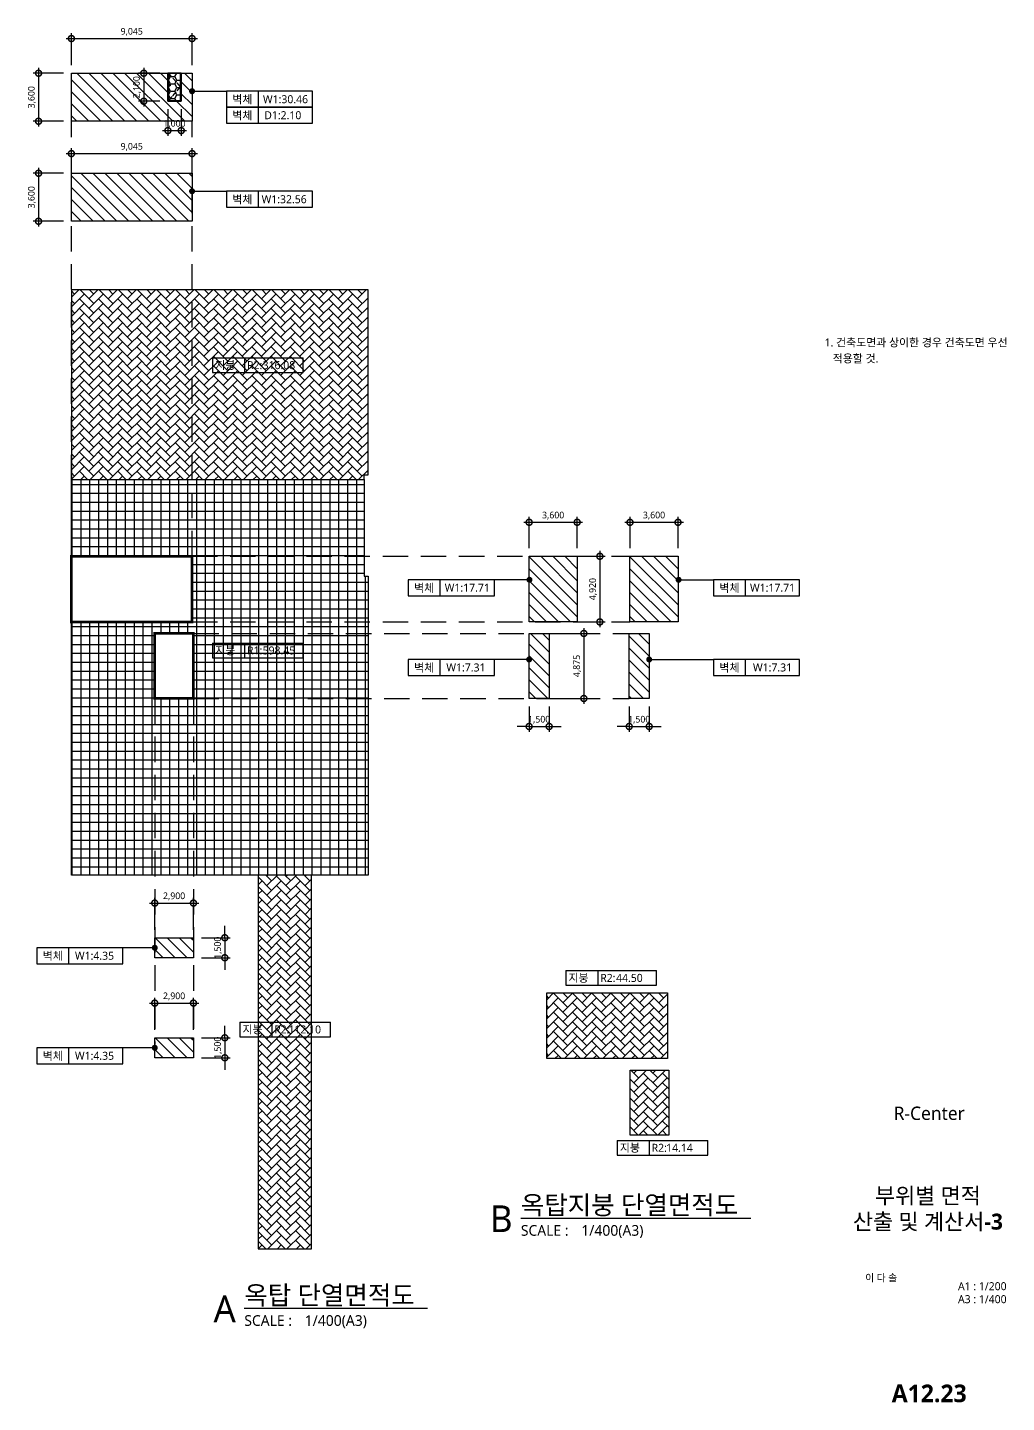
# Model space of a CAD drawing. Header units: millimetres. Extents: x 9300 to 665690, y 4200 to 114736.
# Drawn here: x 424112 to 497490, y 5915 to 109009 of the extents above; entities that cross this region are included whole.
import ezdxf
from ezdxf.enums import TextEntityAlignment as Align

# ---------------------------------------------------------------- set-up
doc = ezdxf.new("R2010")
doc.units = ezdxf.units.MM
doc.header["$LTSCALE"] = 200
for name, pattern in [('HIDDEN2', [4.7625, 3.175, -1.5875]), ('PHANTOM2', [1.25, 0.625, -0.125, 0.125, -0.125, 0.125, -0.125]), ('XR-ELEV$0$XR02-F23-FS-2-E$0$SK_DASHDOT', [12, 10, -1, 0, -1])]:
    doc.linetypes.add(name, pattern=pattern)
doc.layers.get('DEFPOINTS').update_dxf_attribs({"color": 137})
for name, color, linetype in [('DIM-INT', 7, 'Continuous'), ('DOOR', 6, 'Continuous'), ('ELE4', 4, 'Continuous'), ('ETC-보조선', 7, 'Continuous'), ('HAT', 8, 'Continuous'), ('SYM', 6, 'Continuous'), ('SYM-LEAD', 6, 'Continuous'), ('TEXT', 3, 'Continuous'), ('TEXT-NOTE', 6, 'Continuous'), ('XR-SHEET$0$TITLE', 7, 'Continuous'), ('XR-SHEET$1$SHT', 5, 'Continuous'), ('XR-SHEET$1$TEXT', 3, 'Continuous'), ('방화구획(기존 가운건축 계획)', 243, 'Continuous')]:
    doc.layers.add(name, color=color, linetype=linetype)
doc.styles.add('$0$스타일1', font='malgun.ttf')
doc.styles.add('XR-SHEET$0$굴림체(옥산)', font='GulimChe.ttf')
doc.styles.add('맑은고딕B', font='malgunbd.ttf')
doc.styles.add('스타일1', font='malgun.ttf')
doc.styles.add('스타일2', font='malgunbd.ttf')
doc.dimstyles.new('CJA', dxfattribs={"dimscale": 300, "dimtxt": 2.7, "dimasz": 1, "dimexe": 2, "dimexo": 3, "dimgap": 1, "dimtad": 1, "dimdec": 0, "dimzin": 1, "dimdsep": 46, "dimlunit": 6, "dimtxsty": '$0$스타일1', "dimblk": 'CJDOT', "dimcen": 0.09, "dimdle": 1, "dimclrd": 256, "dimclre": 256, "dimclrt": 3, "dimadec": 0, "dimazin": 0, "dimtfac": 1, "dimtdec": 0, "dimtix": 1, "dimtmove": 2, "dimatfit": 3, "dimldrblk": 'CJDOT', "dimfxl": 1, "dimtolj": 1, "dimtzin": 1, "dimarcsym": 0})
doc.dimstyles.new('DIM-QD 1', dxfattribs={"dimtxt": 3, "dimasz": 1.5, "dimexe": 1, "dimexo": 0, "dimgap": 1, "dimtad": 1, "dimdec": 3, "dimdsep": 46, "dimlunit": 6, "dimtxsty": '$0$스타일1', "dimblk1": 'ARCHTICK', "dimblk2": 'ARCHTICK', "dimsah": 1, "dimcen": 0, "dimclrd": 256, "dimclre": 256, "dimclrt": 3, "dimazin": 2, "dimtfac": 1, "dimtdec": 3, "dimtix": 1, "dimtmove": 2, "dimatfit": 3, "dimldrblk": 'ARCHTICK', "dimfxl": 1, "dimtolj": 1, "dimtzin": 0, "dimarcsym": 0})
pattern_1 = [(135, (-31544.64, 7251.75), (-449.0128, -449.0128), [])]
pattern_2 = [(135, (-2130.5, 12056.3), (-449.0128, -449.0128), [])]

# ---------------------------------------------------------------- blocks, each defined once
blk = doc.blocks.new('XR-SHEET$0$TITLE')
at = {"layer": 'XR-SHEET$0$TITLE', "true_color": 0x000000, "style": 'XR-SHEET$0$굴림체(옥산)'}
for tag, height, p in [('동명칭', 6, (776.77, -457.26)), ('SCALE-A1', 3, (797.5, -522)), ('SCALE-A3', 3, (797.5, -527)), ('DATA', 3, (797.5, -540))]:
    blk.add_attdef(tag, text='', height=height, dxfattribs=at).set_placement(p, align=Align.MIDDLE)
for tag, height, p in [('TITLE1', 6, (776.5, -479.4)), ('TITLE4', 6, (776.5, -484.39)), ('TITLE2', 6, (776.5, -489)), ('TITLE5', 6, (776.5, -493.99)), ('TITLE3', 6, (776.5, -498.7)), ('NAME-1', 3, (760.16, -517.5)), ('NAME-2', 3, (760.16, -526.5)), ('A0.00', 7, (776.5, -561))]:
    blk.add_attdef(tag, text='', height=height, dxfattribs=at).set_placement(p, align=Align.MIDDLE_CENTER)
blk = doc.blocks.new('_DotSmall')
at = {"color": 0, "linetype": 'ByBlock', "const_width": 0.5}
blk.add_lwpolyline([(-0.0625, 0, 1), (0.0625, 0, 1)], format="xyb", close=True, dxfattribs=at)
blk = doc.blocks.new('*D63')
at = {"layer": 'DEFPOINTS', "color": 0, "transparency": 16777216}
for p in [(434635, 105580), (432825, 103480), (434635, 103480)]:
    blk.add_point(p, dxfattribs=at)
at = {"layer": 'DIM-INT', "color": 7, "lineweight": -2, "transparency": 16777216}
for p, q in [((434035, 105580), (432425, 105580)), ((432825, 105980), (432825, 103080)), ((434035, 103480), (432425, 103480))]:
    blk.add_line(p, q, dxfattribs=at)
at = {"layer": 'DIM-INT', "color": 7, "lineweight": -2, "transparency": 16777216, "xscale": 900, "yscale": 900, "zscale": 900}
for p, rotation in [((432825, 105580), 90), ((432825, 103480), 270)]:
    blk.add_blockref('_DotSmall', p, dxfattribs=dict(at, rotation=rotation))
at = {"layer": 'DIM-INT', "color": 3, "transparency": 16777216, "insert": (432323, 104530), "char_height": 500, "attachment_point": 5, "rotation": 90, "style": '스타일1'}
blk.add_mtext('\\A1;2,100', dxfattribs=at)
blk = doc.blocks.new('CJDOT')
blk.add_line((-2, 0), (2, 0))
at = {"const_width": 0.5}
blk.add_lwpolyline([(-0.25, 0, 1), (0.25, 0, 1)], format="xyb", close=True, dxfattribs=at)
blk = doc.blocks.new('*D64')
at = {"layer": 'DEFPOINTS', "color": 0, "transparency": 16777216}
for p in [(434635, 103480), (435635, 103480), (435635, 101280)]:
    blk.add_point(p, dxfattribs=at)
at = {"layer": 'DIM-INT', "color": 7, "lineweight": -2, "transparency": 16777216}
for p, q in [((434635, 102880), (434635, 100880)), ((435635, 102880), (435635, 100880)), ((434235, 101280), (436035, 101280))]:
    blk.add_line(p, q, dxfattribs=at)
at = {"layer": 'DIM-INT', "color": 7, "lineweight": -2, "transparency": 16777216, "xscale": 900, "yscale": 900, "zscale": 900, "rotation": 180}
blk.add_blockref('_DotSmall', (434635, 101280), dxfattribs=at)
at = {"layer": 'DIM-INT', "color": 7, "lineweight": -2, "transparency": 16777216, "xscale": 900, "yscale": 900, "zscale": 900}
blk.add_blockref('_DotSmall', (435635, 101280), dxfattribs=at)
at = {"layer": 'DIM-INT', "color": 3, "transparency": 16777216, "insert": (435125, 101782), "char_height": 500, "attachment_point": 5, "style": '스타일1'}
blk.add_mtext('\\A1;1,000', dxfattribs=at)
blk = doc.blocks.new('에너지3')
at = {"layer": 'TEXT-NOTE', "color": 6}
for p, q in [((-5100, 0), (5100, 0)), ((-5100, 0), (-5100, -1650)), ((-1500, 0), (-1500, -1650)), ((5100, -1650), (5100, 0)), ((-5100, -1650), (5100, -1650))]:
    blk.add_line(p, q, dxfattribs=at)
at = {"layer": 'TEXT-NOTE', "color": 3, "style": '스타일1'}
for tag, p in [('바닥', (-4800, -824)), ('F1:', (-1221, -824)), ('000.00', (1147, -824))]:
    blk.add_attdef(tag, text='', height=900, dxfattribs=at).set_placement(p, align=Align.MIDDLE_LEFT)
blk = doc.blocks.new('_ARCHTICK')
at = {"color": 0, "linetype": 'ByBlock', "const_width": 0.15}
blk.add_lwpolyline([(-0.5, -0.5), (0.5, 0.5)], dxfattribs=at)
blk = doc.blocks.new('SECTION ROOM NAME')
at = {"layer": 'TEXT-NOTE', "color": 6}
for p, q in [((-261, 0), (1769, 0)), ((1769, 0), (1769, -600)), ((1769, -600), (-261, -600))]:
    blk.add_line(p, q, dxfattribs=at)
blk.add_lwpolyline([(-1461, 0), (-261, 0), (-261, -600), (-1461, -600)], close=True, dxfattribs=at)
at = {"layer": 'TEXT-NOTE', "color": 3, "style": '스타일1'}
for tag, p in [('101', (-908, -298)), ('실명', (754, -341))]:
    blk.add_attdef(tag, text='', height=300, dxfattribs=at).set_placement(p, align=Align.MIDDLE)
blk = doc.blocks.new('*D49')
at = {"layer": 'DEFPOINTS', "color": 0, "transparency": 16777216}
for p in [(427400, 105580), (424940, 101980), (427400, 101980)]:
    blk.add_point(p, dxfattribs=at)
at = {"layer": 'DIM-INT', "color": 7, "lineweight": -2, "transparency": 16777216}
for p, q in [((426800, 105580), (424540, 105580)), ((424940, 105980), (424940, 101580)), ((426800, 101980), (424540, 101980))]:
    blk.add_line(p, q, dxfattribs=at)
at = {"layer": 'DIM-INT', "color": 7, "lineweight": -2, "transparency": 16777216, "xscale": 900, "yscale": 900, "zscale": 900}
for p, rotation in [((424940, 105580), 90), ((424940, 101980), 270)]:
    blk.add_blockref('_DotSmall', p, dxfattribs=dict(at, rotation=rotation))
at = {"layer": 'DIM-INT', "color": 3, "transparency": 16777216, "insert": (424440, 103780), "char_height": 500, "attachment_point": 5, "rotation": 90, "style": '스타일1'}
blk.add_mtext('\\A1;3,600', dxfattribs=at)
blk = doc.blocks.new('*D50')
at = {"layer": 'DEFPOINTS', "color": 0, "transparency": 16777216}
for p in [(436445, 108180), (427400, 105580), (436445, 105580)]:
    blk.add_point(p, dxfattribs=at)
at = {"layer": 'DIM-INT', "color": 7, "lineweight": -2, "transparency": 16777216}
for p, q in [((427400, 106180), (427400, 108580)), ((436445, 106180), (436445, 108580)), ((427000, 108180), (436845, 108180))]:
    blk.add_line(p, q, dxfattribs=at)
at = {"layer": 'DIM-INT', "color": 7, "lineweight": -2, "transparency": 16777216, "xscale": 900, "yscale": 900, "zscale": 900, "rotation": 180}
blk.add_blockref('_DotSmall', (427400, 108180), dxfattribs=at)
at = {"layer": 'DIM-INT', "color": 7, "lineweight": -2, "transparency": 16777216, "xscale": 900, "yscale": 900, "zscale": 900}
blk.add_blockref('_DotSmall', (436445, 108180), dxfattribs=at)
at = {"layer": 'DIM-INT', "color": 3, "transparency": 16777216, "insert": (431923, 108681), "char_height": 500, "attachment_point": 5, "style": '스타일1'}
blk.add_mtext('\\A1;9,045', dxfattribs=at)
blk = doc.blocks.new('*D51')
at = {"layer": 'DEFPOINTS', "color": 0, "transparency": 16777216}
for p in [(427400, 98080), (424940, 94480), (427400, 94480)]:
    blk.add_point(p, dxfattribs=at)
at = {"layer": 'DIM-INT', "color": 7, "lineweight": -2, "transparency": 16777216}
for p, q in [((426800, 98080), (424540, 98080)), ((424940, 98480), (424940, 94080)), ((426800, 94480), (424540, 94480))]:
    blk.add_line(p, q, dxfattribs=at)
at = {"layer": 'DIM-INT', "color": 7, "lineweight": -2, "transparency": 16777216, "xscale": 900, "yscale": 900, "zscale": 900}
for p, rotation in [((424940, 98080), 90), ((424940, 94480), 270)]:
    blk.add_blockref('_DotSmall', p, dxfattribs=dict(at, rotation=rotation))
at = {"layer": 'DIM-INT', "color": 3, "transparency": 16777216, "insert": (424440, 96280), "char_height": 500, "attachment_point": 5, "rotation": 90, "style": '스타일1'}
blk.add_mtext('\\A1;3,600', dxfattribs=at)
blk = doc.blocks.new('*D52')
at = {"layer": 'DEFPOINTS', "color": 0, "transparency": 16777216}
for p in [(436445, 99555), (427400, 98080), (436445, 98080)]:
    blk.add_point(p, dxfattribs=at)
at = {"layer": 'DIM-INT', "color": 7, "lineweight": -2, "transparency": 16777216}
for p, q in [((427000, 99555), (436845, 99555)), ((427400, 98680), (427400, 99955)), ((436445, 98680), (436445, 99955))]:
    blk.add_line(p, q, dxfattribs=at)
at = {"layer": 'DIM-INT', "color": 7, "lineweight": -2, "transparency": 16777216, "xscale": 900, "yscale": 900, "zscale": 900, "rotation": 180}
blk.add_blockref('_DotSmall', (427400, 99555), dxfattribs=at)
at = {"layer": 'DIM-INT', "color": 7, "lineweight": -2, "transparency": 16777216, "xscale": 900, "yscale": 900, "zscale": 900}
blk.add_blockref('_DotSmall', (436445, 99555), dxfattribs=at)
at = {"layer": 'DIM-INT', "color": 3, "transparency": 16777216, "insert": (431923, 100056), "char_height": 500, "attachment_point": 5, "style": '스타일1'}
blk.add_mtext('\\A1;9,045', dxfattribs=at)
blk = doc.blocks.new('*D53')
at = {"layer": 'DEFPOINTS', "color": 0, "transparency": 16777216}
for p in [(465311, 69360), (465311, 64440), (467011, 64440)]:
    blk.add_point(p, dxfattribs=at)
at = {"layer": 'DIM-INT', "color": 7, "lineweight": -2, "transparency": 16777216}
for p, q in [((465911, 69360), (467411, 69360)), ((467011, 69760), (467011, 64040)), ((465911, 64440), (467411, 64440))]:
    blk.add_line(p, q, dxfattribs=at)
at = {"layer": 'DIM-INT', "color": 7, "lineweight": -2, "transparency": 16777216, "xscale": 900, "yscale": 900, "zscale": 900}
for p, rotation in [((467011, 69360), 90), ((467011, 64440), 270)]:
    blk.add_blockref('_DotSmall', p, dxfattribs=dict(at, rotation=rotation))
at = {"layer": 'DIM-INT', "color": 3, "transparency": 16777216, "insert": (466510, 66900), "char_height": 500, "attachment_point": 5, "rotation": 90, "style": '스타일1'}
blk.add_mtext('\\A1;4,920', dxfattribs=at)
blk = doc.blocks.new('*D54')
at = {"layer": 'DEFPOINTS', "color": 0, "transparency": 16777216}
for p in [(465311, 71910), (461711, 69360), (465311, 69360)]:
    blk.add_point(p, dxfattribs=at)
at = {"layer": 'DIM-INT', "color": 7, "lineweight": -2, "transparency": 16777216}
for p, q in [((461711, 69960), (461711, 72310)), ((465311, 69960), (465311, 72310)), ((461311, 71910), (465711, 71910))]:
    blk.add_line(p, q, dxfattribs=at)
at = {"layer": 'DIM-INT', "color": 7, "lineweight": -2, "transparency": 16777216, "xscale": 900, "yscale": 900, "zscale": 900, "rotation": 180}
blk.add_blockref('_DotSmall', (461711, 71910), dxfattribs=at)
at = {"layer": 'DIM-INT', "color": 7, "lineweight": -2, "transparency": 16777216, "xscale": 900, "yscale": 900, "zscale": 900}
blk.add_blockref('_DotSmall', (465311, 71910), dxfattribs=at)
at = {"layer": 'DIM-INT', "color": 3, "transparency": 16777216, "insert": (463511, 72410), "char_height": 500, "attachment_point": 5, "style": '스타일1'}
blk.add_mtext('\\A1;3,600', dxfattribs=at)
blk = doc.blocks.new('*D55')
at = {"layer": 'DEFPOINTS', "color": 0, "transparency": 16777216}
for p in [(463211, 63575), (463211, 58700), (465811, 58700)]:
    blk.add_point(p, dxfattribs=at)
at = {"layer": 'DIM-INT', "color": 7, "lineweight": -2, "transparency": 16777216}
for p, q in [((465811, 63975), (465811, 58300)), ((463811, 63575), (466211, 63575)), ((463811, 58700), (466211, 58700))]:
    blk.add_line(p, q, dxfattribs=at)
at = {"layer": 'DIM-INT', "color": 7, "lineweight": -2, "transparency": 16777216, "xscale": 900, "yscale": 900, "zscale": 900}
for p, rotation in [((465811, 63575), 90), ((465811, 58700), 270)]:
    blk.add_blockref('_DotSmall', p, dxfattribs=dict(at, rotation=rotation))
at = {"layer": 'DIM-INT', "color": 3, "transparency": 16777216, "insert": (465310, 61138), "char_height": 500, "attachment_point": 5, "rotation": 90, "style": '스타일1'}
blk.add_mtext('\\A1;4,875', dxfattribs=at)
blk = doc.blocks.new('*D56')
at = {"layer": 'DEFPOINTS', "color": 0, "transparency": 16777216}
for p in [(461711, 58700), (463211, 58700), (463211, 56600)]:
    blk.add_point(p, dxfattribs=at)
at = {"layer": 'DIM-INT', "color": 7, "lineweight": -2, "transparency": 16777216}
for p, q in [((461711, 58100), (461711, 56200)), ((463211, 58100), (463211, 56200)), ((461711, 56600), (460811, 56600)), ((461711, 56600), (463211, 56600)), ((463211, 56600), (464111, 56600))]:
    blk.add_line(p, q, dxfattribs=at)
at = {"layer": 'DIM-INT', "color": 7, "lineweight": -2, "transparency": 16777216, "xscale": 900, "yscale": 900, "zscale": 900}
blk.add_blockref('_DotSmall', (461711, 56600), dxfattribs=at)
at = {"layer": 'DIM-INT', "color": 7, "lineweight": -2, "transparency": 16777216, "xscale": 900, "yscale": 900, "zscale": 900, "rotation": 180}
blk.add_blockref('_DotSmall', (463211, 56600), dxfattribs=at)
at = {"layer": 'DIM-INT', "color": 3, "transparency": 16777216, "insert": (462461, 57102), "char_height": 500, "attachment_point": 5, "style": '스타일1'}
blk.add_mtext('\\A1;1,500', dxfattribs=at)
blk = doc.blocks.new('*D57')
at = {"layer": 'DEFPOINTS', "color": 0, "transparency": 16777216}
for p in [(469211, 58700), (470711, 58700), (470711, 56600)]:
    blk.add_point(p, dxfattribs=at)
at = {"layer": 'DIM-INT', "color": 7, "lineweight": -2, "transparency": 16777216}
for p, q in [((469211, 58100), (469211, 56200)), ((470711, 58100), (470711, 56200)), ((469211, 56600), (468311, 56600)), ((469211, 56600), (470711, 56600)), ((470711, 56600), (471611, 56600))]:
    blk.add_line(p, q, dxfattribs=at)
at = {"layer": 'DIM-INT', "color": 7, "lineweight": -2, "transparency": 16777216, "xscale": 900, "yscale": 900, "zscale": 900}
blk.add_blockref('_DotSmall', (469211, 56600), dxfattribs=at)
at = {"layer": 'DIM-INT', "color": 7, "lineweight": -2, "transparency": 16777216, "xscale": 900, "yscale": 900, "zscale": 900, "rotation": 180}
blk.add_blockref('_DotSmall', (470711, 56600), dxfattribs=at)
at = {"layer": 'DIM-INT', "color": 3, "transparency": 16777216, "insert": (469961, 57102), "char_height": 500, "attachment_point": 5, "style": '스타일1'}
blk.add_mtext('\\A1;1,500', dxfattribs=at)
blk = doc.blocks.new('*D58')
at = {"layer": 'DEFPOINTS', "color": 0, "transparency": 16777216}
for p in [(436550, 40760), (436550, 39260), (438900, 39260)]:
    blk.add_point(p, dxfattribs=at)
at = {"layer": 'DIM-INT', "color": 7, "lineweight": -2, "transparency": 16777216}
for p, q in [((438900, 40760), (438900, 41660)), ((437150, 40760), (439300, 40760)), ((438900, 40760), (438900, 39260)), ((437150, 39260), (439300, 39260)), ((438900, 39260), (438900, 38360))]:
    blk.add_line(p, q, dxfattribs=at)
at = {"layer": 'DIM-INT', "color": 7, "lineweight": -2, "transparency": 16777216, "xscale": 900, "yscale": 900, "zscale": 900}
for p, rotation in [((438900, 40760), 270), ((438900, 39260), 90)]:
    blk.add_blockref('_DotSmall', p, dxfattribs=dict(at, rotation=rotation))
at = {"layer": 'DIM-INT', "color": 3, "transparency": 16777216, "insert": (438398, 40010), "char_height": 500, "attachment_point": 5, "rotation": 90, "style": '스타일1'}
blk.add_mtext('\\A1;1,500', dxfattribs=at)
blk = doc.blocks.new('*D59')
at = {"layer": 'DEFPOINTS', "color": 0, "transparency": 16777216}
for p in [(436550, 43360), (433650, 40760), (436550, 40760)]:
    blk.add_point(p, dxfattribs=at)
at = {"layer": 'DIM-INT', "color": 7, "lineweight": -2, "transparency": 16777216}
for p, q in [((433250, 43360), (436950, 43360)), ((433650, 41360), (433650, 43760)), ((436550, 41360), (436550, 43760))]:
    blk.add_line(p, q, dxfattribs=at)
at = {"layer": 'DIM-INT', "color": 7, "lineweight": -2, "transparency": 16777216, "xscale": 900, "yscale": 900, "zscale": 900, "rotation": 180}
blk.add_blockref('_DotSmall', (433650, 43360), dxfattribs=at)
at = {"layer": 'DIM-INT', "color": 7, "lineweight": -2, "transparency": 16777216, "xscale": 900, "yscale": 900, "zscale": 900}
blk.add_blockref('_DotSmall', (436550, 43360), dxfattribs=at)
at = {"layer": 'DIM-INT', "color": 3, "transparency": 16777216, "insert": (435100, 43861), "char_height": 500, "attachment_point": 5, "style": '스타일1'}
blk.add_mtext('\\A1;2,900', dxfattribs=at)
blk = doc.blocks.new('*D60')
at = {"layer": 'DEFPOINTS', "color": 0, "transparency": 16777216}
for p in [(436550, 33260), (436550, 31760), (438900, 31760)]:
    blk.add_point(p, dxfattribs=at)
at = {"layer": 'DIM-INT', "color": 7, "lineweight": -2, "transparency": 16777216}
for p, q in [((438900, 33260), (438900, 34160)), ((437150, 33260), (439300, 33260)), ((438900, 33260), (438900, 31760)), ((437150, 31760), (439300, 31760)), ((438900, 31760), (438900, 30860))]:
    blk.add_line(p, q, dxfattribs=at)
at = {"layer": 'DIM-INT', "color": 7, "lineweight": -2, "transparency": 16777216, "xscale": 900, "yscale": 900, "zscale": 900}
for p, rotation in [((438900, 33260), 270), ((438900, 31760), 90)]:
    blk.add_blockref('_DotSmall', p, dxfattribs=dict(at, rotation=rotation))
at = {"layer": 'DIM-INT', "color": 3, "transparency": 16777216, "insert": (438398, 32510), "char_height": 500, "attachment_point": 5, "rotation": 90, "style": '스타일1'}
blk.add_mtext('\\A1;1,500', dxfattribs=at)
blk = doc.blocks.new('*D61')
at = {"layer": 'DEFPOINTS', "color": 0, "transparency": 16777216}
for p in [(436550, 35860), (433650, 33260), (436550, 33260)]:
    blk.add_point(p, dxfattribs=at)
at = {"layer": 'DIM-INT', "color": 7, "lineweight": -2, "transparency": 16777216}
for p, q in [((433650, 33860), (433650, 36260)), ((436550, 33860), (436550, 36260)), ((433250, 35860), (436950, 35860))]:
    blk.add_line(p, q, dxfattribs=at)
at = {"layer": 'DIM-INT', "color": 7, "lineweight": -2, "transparency": 16777216, "xscale": 900, "yscale": 900, "zscale": 900, "rotation": 180}
blk.add_blockref('_DotSmall', (433650, 35860), dxfattribs=at)
at = {"layer": 'DIM-INT', "color": 7, "lineweight": -2, "transparency": 16777216, "xscale": 900, "yscale": 900, "zscale": 900}
blk.add_blockref('_DotSmall', (436550, 35860), dxfattribs=at)
at = {"layer": 'DIM-INT', "color": 3, "transparency": 16777216, "insert": (435100, 36361), "char_height": 500, "attachment_point": 5, "style": '스타일1'}
blk.add_mtext('\\A1;2,900', dxfattribs=at)
blk = doc.blocks.new('dwgtitle')
at = {"layer": 'SYM', "color": 3, "style": '스타일1'}
blk.add_text('SCALE :', height=4, dxfattribs=at).set_placement((12.25, -1.4))
for tag, p, height in [('%%UTITLE', (12.25, 6.59), 7), ('1/100', (34.89, -1.4), 4)]:
    blk.add_attdef(tag, p, '', height=height, dxfattribs=at)
at = {"layer": 'SYM', "color": 6, "style": '스타일2'}
blk.add_attdef('A', text='', height=10, dxfattribs=at).set_placement((4.89, 5), align=Align.MIDDLE)
blk = doc.blocks.new('*D145')
at = {"layer": 'DEFPOINTS', "color": 0, "transparency": 16777216}
for p in [(472871, 71910), (469271, 69360), (472871, 69360)]:
    blk.add_point(p, dxfattribs=at)
at = {"layer": 'DIM-INT', "color": 7, "lineweight": -2, "transparency": 16777216}
for p, q in [((469271, 69960), (469271, 72310)), ((472871, 69960), (472871, 72310)), ((468871, 71910), (473271, 71910))]:
    blk.add_line(p, q, dxfattribs=at)
at = {"layer": 'DIM-INT', "color": 7, "lineweight": -2, "transparency": 16777216, "xscale": 900, "yscale": 900, "zscale": 900, "rotation": 180}
blk.add_blockref('_DotSmall', (469271, 71910), dxfattribs=at)
at = {"layer": 'DIM-INT', "color": 7, "lineweight": -2, "transparency": 16777216, "xscale": 900, "yscale": 900, "zscale": 900}
blk.add_blockref('_DotSmall', (472871, 71910), dxfattribs=at)
at = {"layer": 'DIM-INT', "color": 3, "transparency": 16777216, "insert": (471071, 72410), "char_height": 500, "attachment_point": 5, "style": '스타일1'}
blk.add_mtext('\\A1;3,600', dxfattribs=at)

msp = doc.modelspace()

# ---------------------------------------------------------------- hatches: boundary and pattern name
at = {"layer": 'HAT'}
h = msp.add_hatch(dxfattribs=at)
h.set_pattern_fill('ANSI31', color=251, scale=200, angle=90)
h.set_pattern_definition(pattern_1)
h.paths.add_polyline_path([(434635, 105580.4), (427400, 105580.4), (427400, 101980.4), (436445, 101980.4), (436445, 105580.4), (435635, 105580.4), (435635, 103480.4), (434635, 103480.4)])
h = msp.add_hatch(dxfattribs=at)
h.set_pattern_fill('HONEY', color=256, scale=100, double=1)
h.set_pattern_definition([(0, (376735, -812.3), (476.25, 274.96306), [317.5, -635]), (120, (376735, -812.3), (-476.25, 274.96307), [317.5, -635]), (60, (376735, -812.3), (1e-06, 549.9261), [-635, 317.5])])
h.paths.add_polyline_path([(434635, 105580.4), (435635, 105580.4), (435635, 103480.4), (434635, 103480.4)])
h = msp.add_hatch(dxfattribs=at)
h.set_pattern_fill('ANSI31', color=251, scale=200, angle=90)
h.set_pattern_definition(pattern_1)
h.paths.add_polyline_path([(436445, 98080.4), (427400, 98080.4), (427400, 94480.4), (436445, 94480.4)])
h = msp.add_hatch(dxfattribs=at)
h.set_pattern_fill('AR-HBONE', color=256, scale=5, double=1)
h.set_pattern_definition([(45, (-5209.44, 145421.7), (0, 718.4205), [1524, -508]), (135, (-4850.23, 145780.9), (7e-14, 718.4205), [1524, -508])])
h.paths.add_polyline_path([(449635, 89335), (427400, 89335), (427400, 75115), (449335, 75115), (449335, 75465), (449635, 75465)])
h = msp.add_hatch(dxfattribs=at)
h.set_pattern_fill('_USER', color=256, scale=666.666667, double=1, pattern_type=0)
h.set_pattern_definition([(0, (-5209.44, 145421.7), (0, 666.6667), []), (90, (-5209.44, 145421.7), (-666.6667, 4e-14), [])])
h.paths.add_polyline_path([(449635, 67870), (449335, 67870), (449335, 75115), (427400, 75115), (427400, 69360), (436445, 69360), (436445, 64440), (427400, 64440), (427400, 45465), (449635, 45465)])
h.paths.add_polyline_path([(436550, 63575), (436550, 58700), (433650, 58700), (433650, 63575)], flags=16)
h = msp.add_hatch(dxfattribs=at)
h.set_pattern_fill('ANSI31', color=251, scale=200, angle=90)
h.set_pattern_definition([(135, (0, 3000), (-449.0128, -449.0128), [])])
h.paths.add_polyline_path([(465310.5, 69360), (461710.5, 69360), (461710.5, 64440), (465310.5, 64440)])
h = msp.add_hatch(dxfattribs=at)
h.set_pattern_fill('ANSI31', color=251, scale=200, angle=90)
h.set_pattern_definition([(135, (7560, 3000), (-449.0128, -449.0128), [])])
h.paths.add_polyline_path([(472870.5, 69360), (469270.5, 69360), (469270.5, 64440), (472870.5, 64440)])
h = msp.add_hatch(dxfattribs=at)
h.set_pattern_fill('ANSI31', color=251, scale=200, angle=90)
h.set_pattern_definition(pattern_2)
h.paths.add_polyline_path([(463210.5, 63575), (461710.5, 63575), (461710.5, 58700), (463210.5, 58700)])
h = msp.add_hatch(dxfattribs=at)
h.set_pattern_fill('ANSI31', color=251, scale=200, angle=90)
h.set_pattern_definition(pattern_2)
h.paths.add_polyline_path([(470710.5, 63575), (469210.5, 63575), (469210.5, 58700), (470710.5, 58700)])
h = msp.add_hatch(dxfattribs=at)
h.set_pattern_fill('AR-HBONE', color=256, scale=5, double=1)
h.set_pattern_definition([(45, (-500, 3000), (0, 718.4205), [1524, -508]), (135, (-140.8, 3359.2), (7e-14, 718.4205), [1524, -508])])
h.paths.add_polyline_path([(441400, 17440), (445400, 17440), (445400, 45465), (441400, 45465)])
h = msp.add_hatch(dxfattribs=at)
h.set_pattern_fill('ANSI31', color=251, scale=200, angle=90)
h.set_pattern_definition([(135, (12828.94, 17.1), (-449.0128, -449.0128), [])])
h.paths.add_polyline_path([(436550, 40760.4), (433650, 40760.4), (433650, 39260.4), (436550, 39260.4)])
h = msp.add_hatch(dxfattribs=at)
h.set_pattern_fill('AR-HBONE', color=256, scale=5, double=1)
h.set_pattern_definition([(45, (261650.4, -114976.53), (0, 718.4205), [1524, -508]), (135, (262009.6, -114617.3), (7e-14, 718.4205), [1524, -508])])
h.paths.add_polyline_path([(472069.7, 31701.5), (463024.7, 31701.5), (463024.7, 36621.5), (472069.7, 36621.5)])
h = msp.add_hatch(dxfattribs=at)
h.set_pattern_fill('ANSI31', color=251, scale=200, angle=90)
h.set_pattern_definition([(135, (12828.94, -7482.9), (-449.0128, -449.0128), [])])
h.paths.add_polyline_path([(436550, 33260.4), (433650, 33260.4), (433650, 31760.4), (436550, 31760.4)])
h = msp.add_hatch(dxfattribs=at)
h.set_pattern_fill('AR-HBONE', color=256, scale=5, double=1)
h.set_pattern_definition([(45, (35624.74, -29738.5), (0, 718.4205), [1524, -508]), (135, (35983.95, -29379.3), (7e-14, 718.4205), [1524, -508])])
h.paths.add_polyline_path([(469274.7, 30836.5), (472174.7, 30836.5), (472174.7, 25961.5), (469274.7, 25961.5)])

# ---------------------------------------------------------------- linework, layer by layer
at = {"layer": 'DOOR'}
for q in [(434635, 105580.4), (435635, 103480.4)]:
    msp.add_line((434635, 103480.4), q, dxfattribs=at)
at = {"layer": 'DOOR', "ltscale": 100}
for p, q in [((434710, 104680.4), (434860, 104680.4)), ((434785, 104605.4), (434785, 104756))]:
    msp.add_line(p, q, dxfattribs=at)
at = {"layer": 'DOOR', "color": 3}
msp.add_lwpolyline([(434635, 103480.4), (435635, 103480.4), (435635, 105580.4), (434635, 105580.4), (434635, 103480.4)], dxfattribs=at)
at = {"layer": 'DOOR'}
msp.add_lwpolyline([(434685, 103530.4), (435585, 103530.4), (435585, 105580.4), (434685, 105580.4)], close=True, dxfattribs=at)
at = {"layer": 'DOOR', "linetype": 'XR-ELEV$0$XR02-F23-FS-2-E$0$SK_DASHDOT', "ltscale": 0.2}
msp.add_lwpolyline([(434685, 103530.4), (435585, 104555.8), (434685, 105580.4)], dxfattribs=at)
at = {"layer": 'DOOR', "ltscale": 100}
msp.add_circle((434785, 104681), 37.5, dxfattribs=at)
at = {"layer": 'ELE4', "color": 2, "ltscale": 1.2}
for points in [[(427400, 101980.4), (427400, 105580.4), (436445, 105580.4), (436445, 101980.4)], [(434635, 105580.4), (435635, 105580.4), (435635, 103480.4), (434635, 103480.4)], [(427400, 94480.4), (427400, 98080.4), (436445, 98080.4), (436445, 94480.4)], [(427400, 69360), (427400, 75115), (449335, 75115), (449335, 67870), (449635, 67870), (449635, 45465), (427400, 45465), (427400, 64440), (436445, 64440), (436445, 69360)], [(461710.5, 69360), (465310.5, 69360), (465310.5, 64440), (461710.5, 64440)], [(469270.5, 69360), (472870.5, 69360), (472870.5, 64440), (469270.5, 64440)], [(461710.5, 63575), (463210.5, 63575), (463210.5, 58700), (461710.5, 58700)], [(469210.5, 63575), (470710.5, 63575), (470710.5, 58700), (469210.5, 58700)], [(441400, 17440), (445400, 17440), (445400, 45465), (441400, 45465)], [(436550, 40760.4), (436550, 39260.4), (433650, 39260.4), (433650, 40760.4)], [(472069.7, 31701.5), (463024.7, 31701.5), (463024.7, 36621.5), (472069.7, 36621.5)], [(436550, 33260.4), (436550, 31760.4), (433650, 31760.4), (433650, 33260.4)], [(469274.7, 30836.5), (472174.7, 30836.5), (472174.7, 25961.5), (469274.7, 25961.5)]]:
    msp.add_lwpolyline(points, close=True, dxfattribs=at)
msp.add_lwpolyline([(449335, 75115), (449335, 75465), (449635, 75465), (449635, 89335), (427400, 89335), (427400, 75115), (449335, 75115)], dxfattribs=at)
at = {"layer": 'ETC-보조선', "linetype": 'HIDDEN2', "ltscale": 3}
for p, q in [((427400, 69360), (427400, 102030.4)), ((436445, 69360), (436445, 102030.4)), ((436445, 69360), (469270.5, 69360)), ((436445, 64440), (469270.5, 64440)), ((436550, 63575), (469210.5, 63575)), ((433650, 58700), (433650, 32760.4)), ((436550, 58700), (469210.5, 58700)), ((436550, 58700), (436550, 32760.4))]:
    msp.add_line(p, q, dxfattribs=at)
at = {"layer": '방화구획(기존 가운건축 계획)', "color": 2, "linetype": 'PHANTOM2', "ltscale": 6, "const_width": 200}
for points in [[(436445, 69360), (427400, 69360), (427400, 64440), (436445, 64440)], [(436550, 63575), (433650, 63575), (433650, 58700), (436550, 58700)]]:
    msp.add_lwpolyline(points, close=True, dxfattribs=at)

# ---------------------------------------------------------------- block references
at = {"layer": 'ELE4'}
ref = msp.add_blockref('에너지3', (441381.2, 84241.1), dxfattribs=dict(at, xscale=0.6653810018296882, yscale=0.6653810018296882, zscale=0.6653810018296882))
ref.add_attrib('000.00', '        316.08', dxfattribs={"layer": 'TEXT-NOTE', "color": 3, "height": 598.843, "style": '스타일1'}).set_placement((442144.3, 83692.6), align=Align.MIDDLE_CENTER)
ref.add_attrib('F1:', 'R2:', dxfattribs={"layer": 'TEXT-NOTE', "color": 3, "height": 598.84, "style": '스타일1'}).set_placement((440568.7, 83692.6), align=Align.MIDDLE_LEFT)
ref.add_attrib('바닥', '지붕', dxfattribs={"layer": 'TEXT-NOTE', "color": 3, "height": 598.84, "style": '스타일1'}).set_placement((438187.4, 83692.6), align=Align.MIDDLE_LEFT)
ref = msp.add_blockref('에너지3', (441381.2, 62851), dxfattribs=dict(at, xscale=0.6653810018296882, yscale=0.6653810018296882, zscale=0.6653810018296882))
ref.add_attrib('000.00', '        598.45', dxfattribs={"layer": 'TEXT-NOTE', "color": 3, "height": 598.843, "style": '스타일1'}).set_placement((442144.3, 62302.5), align=Align.MIDDLE_CENTER)
ref.add_attrib('F1:', 'R1:', dxfattribs={"layer": 'TEXT-NOTE', "color": 3, "height": 598.84, "style": '스타일1'}).set_placement((440568.7, 62302.5), align=Align.MIDDLE_LEFT)
ref.add_attrib('바닥', '지붕', dxfattribs={"layer": 'TEXT-NOTE', "color": 3, "height": 598.84, "style": '스타일1'}).set_placement((438187.4, 62302.5), align=Align.MIDDLE_LEFT)
ref = msp.add_blockref('에너지3', (467854.8, 38298.2), dxfattribs=dict(at, xscale=0.6653810018296882, yscale=0.6653810018296882, zscale=0.6653810018296882))
ref.add_attrib('000.00', '      44.50', dxfattribs={"layer": 'TEXT-NOTE', "color": 3, "height": 598.843, "style": '스타일1'}).set_placement((468617.8, 37749.7), align=Align.MIDDLE_CENTER)
ref.add_attrib('F1:', 'R2:', dxfattribs={"layer": 'TEXT-NOTE', "color": 3, "height": 598.84, "style": '스타일1'}).set_placement((467042.3, 37749.7), align=Align.MIDDLE_LEFT)
ref.add_attrib('바닥', '지붕', dxfattribs={"layer": 'TEXT-NOTE', "color": 3, "height": 598.84, "style": '스타일1'}).set_placement((464661, 37749.7), align=Align.MIDDLE_LEFT)
ref = msp.add_blockref('에너지3', (443419.7, 34433.6), dxfattribs=dict(at, xscale=0.6653810018296882, yscale=0.6653810018296882, zscale=0.6653810018296882))
ref.add_attrib('000.00', '       112.10', dxfattribs={"layer": 'TEXT-NOTE', "color": 3, "height": 598.843, "style": '스타일1'}).set_placement((444182.7, 33885.1), align=Align.MIDDLE_CENTER)
ref.add_attrib('F1:', 'R2:', dxfattribs={"layer": 'TEXT-NOTE', "color": 3, "height": 598.84, "style": '스타일1'}).set_placement((442607.2, 33885.1), align=Align.MIDDLE_LEFT)
ref.add_attrib('바닥', '지붕', dxfattribs={"layer": 'TEXT-NOTE', "color": 3, "height": 598.84, "style": '스타일1'}).set_placement((440225.8, 33885.1), align=Align.MIDDLE_LEFT)
ref = msp.add_blockref('에너지3', (471706.1, 25559.9), dxfattribs=dict(at, xscale=0.6653810018296882, yscale=0.6653810018296882, zscale=0.6653810018296882))
ref.add_attrib('000.00', '     14.14', dxfattribs={"layer": 'TEXT-NOTE', "color": 3, "height": 598.84, "style": '스타일1'}).set_placement((472469.2, 25011.3), align=Align.MIDDLE_CENTER)
ref.add_attrib('F1:', 'R2:', dxfattribs={"layer": 'TEXT-NOTE', "color": 3, "height": 598.84, "style": '스타일1'}).set_placement((470893.6, 25011.3), align=Align.MIDDLE_LEFT)
ref.add_attrib('바닥', '지붕', dxfattribs={"layer": 'TEXT-NOTE', "color": 3, "height": 598.84, "style": '스타일1'}).set_placement((468512.3, 25011.3), align=Align.MIDDLE_LEFT)
at = {"layer": 'SYM'}
ref = msp.add_blockref('dwgtitle', (458641.6, 18697.1, -1), dxfattribs=dict(at, xscale=200, yscale=200, zscale=200))
ref.add_attrib('%%UTITLE', '%%u옥탑지붕 단열면적도  ', (461091.1, 20015.1, -1), dxfattribs={"color": 3, "height": 1400, "style": '스타일1'})
ref.add_attrib('1/100', '1/400(A3)', (465620.3, 18417.6, -1), dxfattribs={"color": 3, "height": 800, "style": '스타일1'})
ref.add_attrib('A', 'B', dxfattribs={"color": 6, "height": 2000, "style": '스타일1'}).set_placement((459620.6, 19697.1, -1), align=Align.MIDDLE)
ref = msp.add_blockref('dwgtitle', (437911.9, 11941.1, -1), dxfattribs=dict(at, xscale=200, yscale=200, zscale=200))
ref.add_attrib('%%UTITLE', '%%u옥탑 단열면적도  ', (440361.3, 13259.1, -1), dxfattribs={"color": 3, "height": 1400, "style": '스타일1'})
ref.add_attrib('1/100', '1/400(A3)', (444890.5, 11661.7, -1), dxfattribs={"color": 3, "height": 800, "style": '스타일1'})
ref.add_attrib('A', 'A', dxfattribs={"color": 6, "height": 2000, "style": '스타일1'}).set_placement((438890.8, 12941.1, -1), align=Align.MIDDLE)
at = {"layer": 'TEXT'}
ref = msp.add_blockref('XR-SHEET$0$TITLE', (336400, 0), dxfattribs=dict(at, xscale=200, yscale=200, zscale=200))
ref.add_attrib('TITLE2', '부위별 면적', dxfattribs={"layer": 'XR-SHEET$1$SHT', "color": 4, "true_color": 0x000004, "height": 1200, "style": '맑은고딕B'}).set_placement((491600.1, 21417.2), align=Align.MIDDLE_CENTER)
ref.add_attrib('TITLE3', '산출 및 계산서-3', dxfattribs={"layer": 'XR-SHEET$1$SHT', "color": 4, "true_color": 0x000004, "height": 1200, "style": '맑은고딕B'}).set_placement((491600.1, 19476.3, 2754.3), align=Align.MIDDLE_CENTER)
ref.add_attrib('NAME-1', '이 다 솔', dxfattribs={"layer": 'XR-SHEET$1$TEXT', "color": 3, "true_color": 0x000003, "height": 540, "style": '스타일1'}).set_placement((486900, 15266.5, 2754.3), align=Align.MIDDLE_LEFT)
ref.add_attrib('SCALE-A1', 'A1 : 1/200', dxfattribs={"layer": 'XR-SHEET$1$SHT', "color": 3, "true_color": 0x000003, "height": 600, "style": '스타일1'}).set_placement((495678.2, 14634.4), align=Align.MIDDLE_CENTER)
ref.add_attrib('SCALE-A3', 'A3 : 1/400', dxfattribs={"layer": 'XR-SHEET$1$SHT', "color": 3, "true_color": 0x000003, "height": 600, "style": '스타일1'}).set_placement((495678.2, 13661.5), align=Align.MIDDLE_CENTER)
ref.add_attrib('A0.00', 'A12.23', dxfattribs={"layer": 'XR-SHEET$1$SHT', "color": 4, "true_color": 0x000004, "height": 1321.72, "style": '맑은고딕B'}).set_placement((491700, 6600), align=Align.MIDDLE_CENTER)
at = {"layer": 'TEXT-NOTE'}
ref = msp.add_blockref('SECTION ROOM NAME', (441940.9, 103030.4), dxfattribs=dict(at, xscale=-2, yscale=2, zscale=2, rotation=180))
ref.add_attrib('101', '벽체', dxfattribs={"color": 3, "height": 600, "style": '스타일1'}).set_placement((440219.5, 103630.4), align=Align.MIDDLE)
ref.add_attrib('실명', 'W1:30.46', dxfattribs={"color": 3, "height": 600, "style": '스타일1'}).set_placement((443449, 103630.4), align=Align.MIDDLE)
ref = msp.add_blockref('SECTION ROOM NAME', (441940.9, 101830.4), dxfattribs=dict(at, xscale=-2, yscale=2, zscale=2, rotation=180))
ref.add_attrib('101', '벽체', dxfattribs={"color": 3, "height": 600, "style": '스타일1'}).set_placement((440219.5, 102430.4), align=Align.MIDDLE)
ref.add_attrib('실명', 'D1:2.10  ', dxfattribs={"color": 3, "height": 600, "style": '스타일1'}).set_placement((443449, 102430.4), align=Align.MIDDLE)
ref = msp.add_blockref('SECTION ROOM NAME', (441940.9, 95530.4), dxfattribs=dict(at, xscale=-2, yscale=2, zscale=2, rotation=180))
ref.add_attrib('101', '벽체', dxfattribs={"color": 3, "height": 600, "style": '스타일1'}).set_placement((440219.5, 96130.4), align=Align.MIDDLE)
ref.add_attrib('실명', 'W1:32.56 ', dxfattribs={"color": 3, "height": 600, "style": '스타일1'}).set_placement((443449, 96130.4), align=Align.MIDDLE)
ref = msp.add_blockref('SECTION ROOM NAME', (455564.4, 66399.8), dxfattribs=dict(at, xscale=-2, yscale=2, zscale=2, rotation=180))
ref.add_attrib('101', '벽체', dxfattribs={"color": 3, "height": 600, "style": '스타일1'}).set_placement((453843, 66999.8), align=Align.MIDDLE)
ref.add_attrib('실명', 'W1:17.71', dxfattribs={"color": 3, "height": 600, "style": '스타일1'}).set_placement((457072.5, 66999.8), align=Align.MIDDLE)
ref = msp.add_blockref('SECTION ROOM NAME', (478445.7, 66399.8), dxfattribs=dict(at, xscale=-2, yscale=2, zscale=2, rotation=180))
ref.add_attrib('101', '벽체', dxfattribs={"color": 3, "height": 600, "style": '스타일1'}).set_placement((476724.4, 66999.8), align=Align.MIDDLE)
ref.add_attrib('실명', 'W1:17.71', dxfattribs={"color": 3, "height": 600, "style": '스타일1'}).set_placement((479953.8, 66999.8), align=Align.MIDDLE)
ref = msp.add_blockref('SECTION ROOM NAME', (455564.4, 60425), dxfattribs=dict(at, xscale=-2, yscale=2, zscale=2, rotation=180))
ref.add_attrib('101', '벽체', dxfattribs={"color": 3, "height": 600, "style": '스타일1'}).set_placement((453843, 61025), align=Align.MIDDLE)
ref.add_attrib('실명', 'W1:7.31 ', dxfattribs={"color": 3, "height": 600, "style": '스타일1'}).set_placement((457072.5, 61025), align=Align.MIDDLE)
ref = msp.add_blockref('SECTION ROOM NAME', (478445.7, 60425), dxfattribs=dict(at, xscale=-2, yscale=2, zscale=2, rotation=180))
ref.add_attrib('101', '벽체', dxfattribs={"color": 3, "height": 600, "style": '스타일1'}).set_placement((476724.4, 61025), align=Align.MIDDLE)
ref.add_attrib('실명', 'W1:7.31', dxfattribs={"color": 3, "height": 600, "style": '스타일1'}).set_placement((479953.8, 61025), align=Align.MIDDLE)
ref = msp.add_blockref('SECTION ROOM NAME', (427727.9, 38810.4), dxfattribs=dict(at, xscale=-2, yscale=2, zscale=2, rotation=180))
ref.add_attrib('101', '벽체', dxfattribs={"color": 3, "height": 600, "style": '스타일1'}).set_placement((426006.6, 39410.4), align=Align.MIDDLE)
ref.add_attrib('실명', 'W1:4.35 ', dxfattribs={"color": 3, "height": 600, "style": '스타일1'}).set_placement((429236, 39410.4), align=Align.MIDDLE)
ref = msp.add_blockref('SECTION ROOM NAME', (427727.9, 31310.4), dxfattribs=dict(at, xscale=-2, yscale=2, zscale=2, rotation=180))
ref.add_attrib('101', '벽체', dxfattribs={"color": 3, "height": 600, "style": '스타일1'}).set_placement((426006.6, 31910.4), align=Align.MIDDLE)
ref.add_attrib('실명', 'W1:4.35 ', dxfattribs={"color": 3, "height": 600, "style": '스타일1'}).set_placement((429236, 31910.4), align=Align.MIDDLE)

# ---------------------------------------------------------------- texts
at = {"layer": 'TEXT', "style": '스타일1'}
for s, p in [('1. 건축도면과 상이한 경우 건축도면 우선', (483856.9, 84911.1)), ('   적용할 것.', (483856.9, 83711.1))]:
    msp.add_text(s, height=600, dxfattribs=at).set_placement(p, align=Align.BOTTOM_LEFT)
msp.add_text('R-Center', height=1000, dxfattribs=at).set_placement((491700, 27600), align=Align.MIDDLE_CENTER)

# ---------------------------------------------------------------- dimensions: what is measured, and where the dimension line sits
at = {"layer": 'DIM-INT'}
for base, p1, p2, angle, override, picture, middle in [((436445, 108180.4), (427400, 105580.4), (436445, 105580.4), 180, {"dimscale": 200, "dimtxt": 2.5, "dimasz": 4.5, "dimtxsty": '스타일1', "dimblk1": 'DotSmall', "dimblk2": 'DotSmall', "dimsah": 1, "dimdle": 2, "dimclrd": 7, "dimclre": 7}, '*D50', (431922.5, 108680.6)), ((424940, 101980.4), (427400, 105580.4), (427400, 101980.4), 90, {"dimscale": 200, "dimtxt": 2.5, "dimasz": 4.5, "dimtxsty": '스타일1', "dimblk1": 'DotSmall', "dimblk2": 'DotSmall', "dimsah": 1, "dimdle": 2, "dimclrd": 7, "dimclre": 7}, '*D49', (424439.7, 103780.4)), ((432825, 103480.4), (434635, 105580.4), (434635, 103480.4), 90, {"dimscale": 200, "dimtxt": 2.5, "dimasz": 4.5, "dimlunit": 6, "dimtxsty": '스타일1', "dimblk1": 'DotSmall', "dimblk2": 'DotSmall', "dimsah": 1, "dimdle": 2, "dimclrd": 7, "dimclre": 7}, '*D63', (432323.4, 104530.4)), ((436445, 99555.4), (427400, 98080.4), (436445, 98080.4), 180, {"dimscale": 200, "dimtxt": 2.5, "dimasz": 4.5, "dimtxsty": '스타일1', "dimblk1": 'DotSmall', "dimblk2": 'DotSmall', "dimsah": 1, "dimdle": 2, "dimclrd": 7, "dimclre": 7}, '*D52', (431922.5, 100055.6)), ((424940, 94480.4), (427400, 98080.4), (427400, 94480.4), 90, {"dimscale": 200, "dimtxt": 2.5, "dimasz": 4.5, "dimtxsty": '스타일1', "dimblk1": 'DotSmall', "dimblk2": 'DotSmall', "dimsah": 1, "dimdle": 2, "dimclrd": 7, "dimclre": 7}, '*D51', (424439.7, 96280.4)), ((465310.5, 71910), (461710.5, 69360), (465310.5, 69360), 180, {"dimscale": 200, "dimtxt": 2.5, "dimasz": 4.5, "dimtxsty": '스타일1', "dimblk1": 'DotSmall', "dimblk2": 'DotSmall', "dimsah": 1, "dimdle": 2, "dimclrd": 7, "dimclre": 7}, '*D54', (463510.5, 72410.3)), ((472870.5, 71910), (469270.5, 69360), (472870.5, 69360), 180, {"dimscale": 200, "dimtxt": 2.5, "dimasz": 4.5, "dimtxsty": '스타일1', "dimblk1": 'DotSmall', "dimblk2": 'DotSmall', "dimsah": 1, "dimdle": 2, "dimclrd": 7, "dimclre": 7}, '*D145', (471070.5, 72410.3)), ((467010.5, 64440), (465310.5, 69360), (465310.5, 64440), 90, {"dimscale": 200, "dimtxt": 2.5, "dimasz": 4.5, "dimtxsty": '스타일1', "dimblk1": 'DotSmall', "dimblk2": 'DotSmall', "dimsah": 1, "dimdle": 2, "dimclrd": 7, "dimclre": 7}, '*D53', (466510.2, 66900)), ((465810.5, 58700), (463210.5, 63575), (463210.5, 58700), 90, {"dimscale": 200, "dimtxt": 2.5, "dimasz": 4.5, "dimtxsty": '스타일1', "dimblk1": 'DotSmall', "dimblk2": 'DotSmall', "dimsah": 1, "dimdle": 2, "dimclrd": 7, "dimclre": 7}, '*D55', (465310.2, 61137.5)), ((463210.5, 56600), (461710.5, 58700), (463210.5, 58700), 180, {"dimscale": 200, "dimtxt": 2.5, "dimasz": 4.5, "dimtxsty": '스타일1', "dimblk1": 'DotSmall', "dimblk2": 'DotSmall', "dimsah": 1, "dimdle": 2, "dimclrd": 7, "dimclre": 7}, '*D56', (462460.5, 57101.6)), ((470710.5, 56600), (469210.5, 58700), (470710.5, 58700), 180, {"dimscale": 200, "dimtxt": 2.5, "dimasz": 4.5, "dimtxsty": '스타일1', "dimblk1": 'DotSmall', "dimblk2": 'DotSmall', "dimsah": 1, "dimdle": 2, "dimclrd": 7, "dimclre": 7}, '*D57', (469960.5, 57101.6)), ((436550, 43360.4), (433650, 40760.4), (436550, 40760.4), 180, {"dimscale": 200, "dimtxt": 2.5, "dimasz": 4.5, "dimtxsty": '스타일1', "dimblk1": 'DotSmall', "dimblk2": 'DotSmall', "dimsah": 1, "dimdle": 2, "dimclrd": 7, "dimclre": 7}, '*D59', (435100, 43860.7)), ((438900, 39260.4), (436550, 40760.4), (436550, 39260.4), 90, {"dimscale": 200, "dimtxt": 2.5, "dimasz": 4.5, "dimtxsty": '스타일1', "dimblk1": 'DotSmall', "dimblk2": 'DotSmall', "dimsah": 1, "dimdle": 2, "dimclrd": 7, "dimclre": 7}, '*D58', (438398.4, 40010.4)), ((436550, 35860.4), (433650, 33260.4), (436550, 33260.4), 180, {"dimscale": 200, "dimtxt": 2.5, "dimasz": 4.5, "dimtxsty": '스타일1', "dimblk1": 'DotSmall', "dimblk2": 'DotSmall', "dimsah": 1, "dimdle": 2, "dimclrd": 7, "dimclre": 7}, '*D61', (435100, 36360.7)), ((438900, 31760.4), (436550, 33260.4), (436550, 31760.4), 90, {"dimscale": 200, "dimtxt": 2.5, "dimasz": 4.5, "dimtxsty": '스타일1', "dimblk1": 'DotSmall', "dimblk2": 'DotSmall', "dimsah": 1, "dimdle": 2, "dimclrd": 7, "dimclre": 7}, '*D60', (438398.4, 32510.4))]:
    dim = msp.add_linear_dim(base=base, p1=p1, p2=p2, angle=angle, dimstyle='CJA', override=override, dxfattribs=at)
    dim.commit()
    dim.dimension.update_dxf_attribs({"geometry": picture, "text_midpoint": middle})
dim = msp.add_linear_dim(base=(435635, 101280.4), p1=(434635, 103480.4), p2=(435635, 103480.4), angle=180, dimstyle='CJA', override={"dimscale": 200, "dimtxt": 2.5, "dimasz": 4.5, "dimlunit": 6, "dimtxsty": '스타일1', "dimblk1": 'DotSmall', "dimblk2": 'DotSmall', "dimsah": 1, "dimdle": 2, "dimclrd": 7, "dimclre": 7}, dxfattribs=at)
dim.commit()
dim.dimension.update_dxf_attribs({"geometry": '*D64', "text_midpoint": (435125, 101782), "dimtype": 160})

# ---------------------------------------------------------------- leaders
at = {"layer": 'SYM-LEAD'}
for points in [[(436445, 104230.4), (438993.6, 104230.4), (439019.5, 104230.4)], [(436445, 96730.4), (438993.6, 96730.4), (439019.5, 96730.4)], [(461736.4, 67599.8), (459127.9, 67599.8), (459101.9, 67599.8)], [(472915.8, 67599.8), (475524.4, 67599.8), (475550.3, 67599.8)], [(461710.5, 61625), (459101.9, 61625), (459076, 61625)], [(470710.5, 61625), (475524.4, 61625), (475550.3, 61625)], [(433650, 40010.4), (431291.4, 40010.4), (431265.5, 40010.4)], [(433650, 32510.4), (431291.4, 32510.4), (431265.5, 32510.4)]]:
    msp.add_leader(points, dimstyle='DIM-QD 1', override={"dimscale": 300, "dimasz": 1.5, "dimtad": 0, "dimclrd": 6, "dimldrblk": 'DOT'}, dxfattribs=at)

doc.saveas('drawing.dxf')
